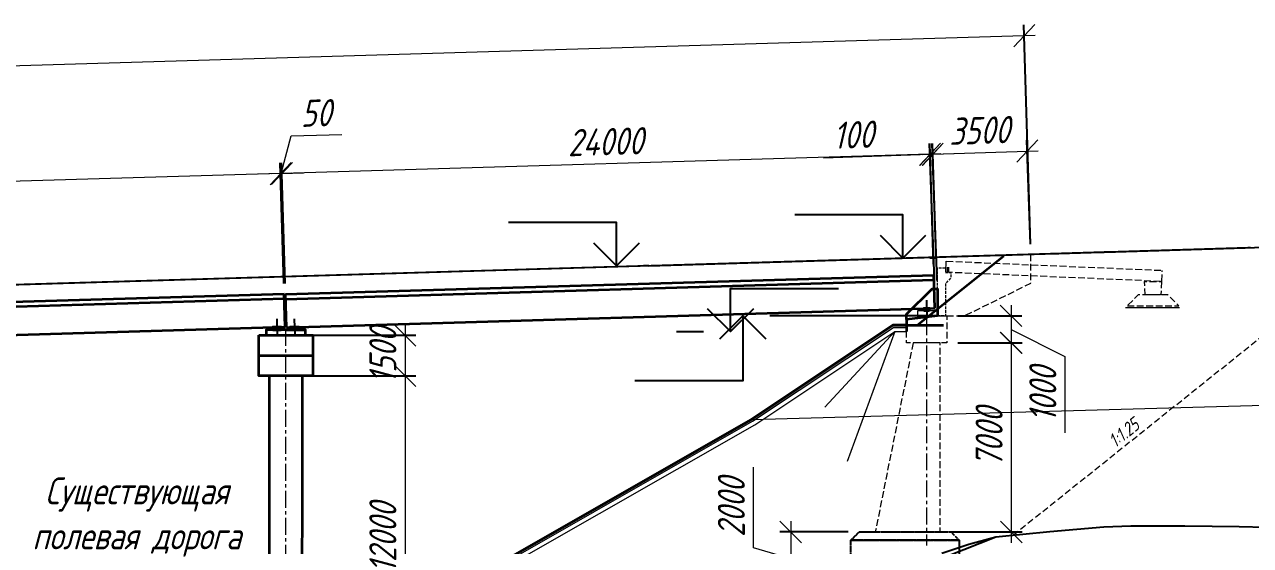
# Model space of a CAD drawing. Header units: millimetres. Extents: x 1864 to 10174863, y -4887456 to 5366151.
# Drawn here: x 6749895 to 6795262, y 11495 to 30779 of the extents above; entities that cross this region are included whole.
import ezdxf
from ezdxf.enums import TextEntityAlignment as Align

# ---------------------------------------------------------------- set-up
doc = ezdxf.new("R2018")
doc.units = ezdxf.units.MM
for name, pattern in [('DASHED', [7, 5, -2, 0]), ('HIDDEN', [9.525, 6.35, -3.175]), ('невидимая', [9.525, 6.35, -3.175]), ('осевая', [2, 1.25, -0.25, 0.25, -0.25])]:
    doc.linetypes.add(name, pattern=pattern)
for name, color, linetype, lineweight in [('(m)Невидимый контур', 4, 'HIDDEN', 18), ('04_Невидимые', 3, 'Continuous', 13), ('1-Бетон', 106, 'Continuous', 35), ('1-Примечания', 4, 'Continuous', 25), ('1-Размеры', 1, 'Continuous', 25), ('1-Текст_3', 250, 'Continuous', 25), ('ИС_TXT', 4, 'Continuous', 18), ('ИС_АРМ', 1, 'Continuous', 35), ('ИС_Основная', 7, 'Continuous', 35), ('ИС_Ось', 3, 'осевая', 18), ('ИС_Разм', 3, 'Continuous', 18), ('ИС_Размер', 3, 'Continuous', 18), ('ИС_Тонкая', 3, 'Continuous', 18), ('Размеры', 3, 'Continuous', 15)]:
    doc.layers.add(name, color=color, linetype=linetype, lineweight=lineweight)
for name, color, linetype in [('geology', 250, 'Continuous'), ('ИС_Невидимая', 4, 'невидимая'), ('Красный профиль', 1, 'Continuous'), ('Черный профиль', 3, 'Continuous')]:
    doc.layers.add(name, color=color, linetype=linetype)
doc.styles.add('0', font='isocpeur.ttf', dxfattribs={"width": 0.8, "oblique": 15})
doc.styles.add('ISOCPEUR', font='isocpeur.ttf', dxfattribs={"width": 0.8, "oblique": 15, "height": 2.5})
doc.styles.add('ISOCPEUR_', font='isocpeur.ttf', dxfattribs={"width": 0.8, "oblique": 15, "height": 250})
doc.styles.get("Standard").update_dxf_attribs({"font": 'arial.ttf'})
doc.dimstyles.new('М400нов', dxfattribs={"dimscale": 400, "dimtxt": 2.5, "dimasz": 2, "dimexe": 1, "dimexo": 1, "dimgap": 0.8, "dimtad": 1, "dimdec": 0, "dimzin": 0, "dimdsep": 46, "dimtxsty": '0', "dimblk": 'OBLIQUE', "dimcen": 0.09, "dimdle": 1, "dimclrd": 256, "dimclre": 256, "dimclrt": 256, "dimadec": 4, "dimazin": 0, "dimtfac": 1, "dimtdec": 0, "dimtmove": 1, "dimatfit": 2, "dimfxl": 1, "dimtolj": 1, "dimtzin": 0, "dimlwd": -1, "dimarcsym": 0})

# ---------------------------------------------------------------- blocks, each defined once
blk = doc.blocks.new('*U451')
blk.add_lwpolyline([(0, 0), (0, 200)])
at = {"layer": 'Defpoints'}
for points in [[(-9, 0), (-9, 200)], [(-8, 0), (-8, 200)], [(8, 0), (8, 200)], [(9, 0), (9, 200)]]:
    blk.add_lwpolyline(points, dxfattribs=at)
blk = doc.blocks.new('*U452')
at = {"layer": '1-Примечания', "linetype": 'Continuous'}
blk.add_line((0, 0), (2.5, 0), dxfattribs=at)
for points in [[(5, 0), (5, 4), (15, 4)], [(7.12, 2.12), (5, 0), (2.88, 2.12)]]:
    blk.add_lwpolyline(points, dxfattribs=at)
at = {"layer": '1-Текст_3', "lineweight": 30, "oblique": 15, "width": 0.8, "flags": 104}
blk.add_attdef('ВЫСОТА', text='', height=3, dxfattribs=at).set_placement((10.13, 6.17), align=Align.MIDDLE_CENTER)
blk.add_attdef('ПРИМЕЧАНИЕ', text='', height=3, dxfattribs=at).set_placement((10, 3.25), align=Align.TOP_CENTER)
blk = doc.blocks.new('*U443')
at = {"layer": '1-Примечания', "linetype": 'Continuous'}
blk.add_line((0, 0), (0.5, 0), dxfattribs=at)
for points in [[(3, 0), (3, 4), (13, 4)], [(5.12, 2.12), (3, 0), (0.88, 2.12)]]:
    blk.add_lwpolyline(points, dxfattribs=at)
at = {"layer": '1-Текст_3', "lineweight": 30, "oblique": 15, "width": 0.8, "flags": 104}
blk.add_attdef('ВЫСОТА', text='', height=3, dxfattribs=at).set_placement((8.13, 6.17), align=Align.MIDDLE_CENTER)
blk.add_attdef('ПРИМЕЧАНИЕ', text='', height=3, dxfattribs=at).set_placement((8, 3.25), align=Align.TOP_CENTER)
blk = doc.blocks.new('*U444')
at = {"layer": '1-Примечания', "linetype": 'Continuous'}
blk.add_line((0, 0), (0.5, 0), dxfattribs=at)
for points in [[(3, 0), (3, 4), (13, 4)], [(5.12, 2.12), (3, 0), (0.88, 2.12)]]:
    blk.add_lwpolyline(points, dxfattribs=at)
at = {"layer": '1-Текст_3', "lineweight": 30, "oblique": 15, "width": 0.8, "flags": 104}
blk.add_attdef('ВЫСОТА', text='', height=3, dxfattribs=at).set_placement((8.13, 6.17), align=Align.MIDDLE_CENTER)
blk.add_attdef('ПРИМЕЧАНИЕ', text='', height=3, dxfattribs=at).set_placement((8, 3.25), align=Align.TOP_CENTER)
blk = doc.blocks.new('*U436')
at = {"layer": '1-Примечания', "linetype": 'Continuous'}
blk.add_line((0, 0), (-15.5, 0), dxfattribs=at)
for points in [[(-18, 0), (-18, -6), (-28, -6)], [(-20.12, -2.12), (-18, 0), (-15.88, -2.12)]]:
    blk.add_lwpolyline(points, dxfattribs=at)
at = {"layer": '1-Текст_3', "lineweight": 30, "oblique": 15, "width": 0.8, "flags": 104}
blk.add_attdef('ВЫСОТА', text='', height=3, dxfattribs=at).set_placement((-23.13, -3.83), align=Align.MIDDLE_CENTER)
blk.add_attdef('ПРИМЕЧАНИЕ', text='', height=3, dxfattribs=at).set_placement((-23, -6.75), align=Align.TOP_CENTER)
blk = doc.blocks.new('_OBLIQUE')
at = {"color": 0, "linetype": 'ByBlock', "lineweight": -2}
blk.add_line((0.5, 0.5), (-0.5, -0.5), dxfattribs=at)
blk = doc.blocks.new('*D1155')
at = {"layer": 'Defpoints', "color": 0, "linetype": 'Continuous', "transparency": 16777216}
for p in [(6758563, 17778), (6760313, 5778), (6763975, 5778)]:
    blk.add_point(p, dxfattribs=at)
at = {"layer": 'ИС_Размер', "transparency": 16777216}
blk.add_line((6763975, 18178), (6763975, 5378), dxfattribs=at)
at = {"layer": 'ИС_Размер', "lineweight": -2, "transparency": 16777216}
for p, q in [((6758963, 17778), (6764375, 17778)), ((6760713, 5778), (6764375, 5778))]:
    blk.add_line(p, q, dxfattribs=at)
at = {"layer": 'ИС_Размер', "linetype": 'Continuous', "transparency": 16777216, "xscale": 800, "yscale": 800, "zscale": 800}
for p, rotation in [((6763975, 17778), 90), ((6763975, 5778), 270)]:
    blk.add_blockref('_OBLIQUE', p, dxfattribs=dict(at, rotation=rotation))
at = {"layer": 'ИС_Размер', "linetype": 'Continuous', "transparency": 16777216, "insert": (6763155, 11778), "char_height": 1000, "attachment_point": 5, "rotation": 90, "style": '0'}
blk.add_mtext('\\A1;12000', dxfattribs=at)
blk = doc.blocks.new('*D1156')
at = {"layer": 'Defpoints', "color": 0, "linetype": 'Continuous', "transparency": 16777216}
for p in [(6758563, 19278), (6758563, 17778), (6763975, 17778)]:
    blk.add_point(p, dxfattribs=at)
at = {"layer": 'ИС_Размер', "transparency": 16777216}
blk.add_line((6763975, 19678), (6763975, 17378), dxfattribs=at)
at = {"layer": 'ИС_Размер', "lineweight": -2, "transparency": 16777216}
for p, q in [((6758963, 19278), (6764375, 19278)), ((6758963, 17778), (6764375, 17778))]:
    blk.add_line(p, q, dxfattribs=at)
at = {"layer": 'ИС_Размер', "linetype": 'Continuous', "transparency": 16777216, "xscale": 800, "yscale": 800, "zscale": 800}
for p, rotation in [((6763975, 19278), 90), ((6763975, 17778), 270)]:
    blk.add_blockref('_OBLIQUE', p, dxfattribs=dict(at, rotation=rotation))
at = {"layer": 'ИС_Размер', "linetype": 'Continuous', "transparency": 16777216, "insert": (6763155, 18528), "char_height": 1000, "attachment_point": 5, "rotation": 90, "style": '0'}
blk.add_mtext('\\A1;1500', dxfattribs=at)
blk = doc.blocks.new('*D1158')
at = {"layer": 'Defpoints', "color": 0, "linetype": 'Continuous', "transparency": 16777216}
for p in [(6784028, 18995), (6783778, 11995), (6786409, 11995)]:
    blk.add_point(p, dxfattribs=at)
at = {"layer": 'ИС_Размер', "transparency": 16777216}
blk.add_line((6786409, 19395), (6786409, 11595), dxfattribs=at)
at = {"layer": 'ИС_Размер', "lineweight": -2, "transparency": 16777216}
for p, q in [((6784428, 18995), (6786809, 18995)), ((6784178, 11995), (6786809, 11995))]:
    blk.add_line(p, q, dxfattribs=at)
at = {"layer": 'ИС_Размер', "linetype": 'Continuous', "transparency": 16777216, "xscale": 800, "yscale": 800, "zscale": 800}
for p, rotation in [((6786409, 18995), 90), ((6786409, 11995), 270)]:
    blk.add_blockref('_OBLIQUE', p, dxfattribs=dict(at, rotation=rotation))
at = {"layer": 'ИС_Размер', "linetype": 'Continuous', "transparency": 16777216, "insert": (6785589, 15495), "char_height": 1000, "attachment_point": 5, "rotation": 90, "style": '0'}
blk.add_mtext('\\A1;7000', dxfattribs=at)
blk = doc.blocks.new('*D1159')
at = {"layer": 'Defpoints', "color": 0, "linetype": 'Continuous', "transparency": 16777216}
for p in [(6784027, 19995), (6784027, 18995), (6786404, 18995)]:
    blk.add_point(p, dxfattribs=at)
at = {"layer": 'ИС_Размер', "lineweight": -2, "transparency": 16777216}
for p, q in [((6784427, 19995), (6786804, 19995)), ((6784427, 18995), (6786804, 18995))]:
    blk.add_line(p, q, dxfattribs=at)
at = {"layer": 'ИС_Размер', "transparency": 16777216}
for p, q in [((6786404, 20395), (6786404, 18595)), ((6786404, 19495), (6788397, 18495)), ((6788397, 18495), (6788397, 15668))]:
    blk.add_line(p, q, dxfattribs=at)
at = {"layer": 'ИС_Размер', "linetype": 'Continuous', "transparency": 16777216, "xscale": 800, "yscale": 800, "zscale": 800}
for p, rotation in [((6786404, 19995), 90), ((6786404, 18995), 270)]:
    blk.add_blockref('_OBLIQUE', p, dxfattribs=dict(at, rotation=rotation))
at = {"layer": 'ИС_Размер', "linetype": 'Continuous', "transparency": 16777216, "insert": (6787577, 17082), "char_height": 1000, "attachment_point": 5, "rotation": 90, "style": '0'}
blk.add_mtext('\\A1;1000', dxfattribs=at)
blk = doc.blocks.new('*D1191')
at = {"layer": 'Defpoints', "color": 0, "linetype": 'Continuous', "transparency": 16777216}
for p in [(6780778, 11995), (6778251, 9995), (6780478, 9995)]:
    blk.add_point(p, dxfattribs=at)
at = {"layer": 'ИС_Размер', "transparency": 16777216}
for p, q in [((6776871, 11409), (6776871, 14397)), ((6778251, 12395), (6778251, 9595)), ((6778251, 10995), (6776871, 11409))]:
    blk.add_line(p, q, dxfattribs=at)
at = {"layer": 'ИС_Размер', "lineweight": -2, "transparency": 16777216}
for p, q in [((6780378, 11995), (6777851, 11995)), ((6780078, 9995), (6777851, 9995))]:
    blk.add_line(p, q, dxfattribs=at)
at = {"layer": 'ИС_Размер', "linetype": 'Continuous', "transparency": 16777216, "xscale": 800, "yscale": 800, "zscale": 800}
for p, rotation in [((6778251, 11995), 90), ((6778251, 9995), 270)]:
    blk.add_blockref('_OBLIQUE', p, dxfattribs=dict(at, rotation=rotation))
at = {"layer": 'ИС_Размер', "linetype": 'Continuous', "transparency": 16777216, "insert": (6776051, 12903), "char_height": 1000, "attachment_point": 5, "rotation": 90, "style": '0'}
blk.add_mtext('\\A1;2000', dxfattribs=at)
blk = doc.blocks.new('нов геол')
at = {"layer": 'geology'}
blk.add_line((8634019, 423046), (8643865, 426907), dxfattribs=at)
blk = doc.blocks.new('б24 1.23')
at = {"layer": '1-Бетон', "linetype": 'Continuous'}
for points in [[(0, 0), (6, 1230)], [(5, 1050), (24005, 940)], [(6, 1230), (24005, 1120)], [(24000, -110), (24005, 1120)], [(0, 0), (24000, -110)]]:
    blk.add_lwpolyline(points, dxfattribs=at)
at = {"layer": 'Красный профиль', "linetype": 'Continuous'}
for points in [[(301, 306), (299, -309)], [(23701, 199), (23698, -416)]]:
    blk.add_lwpolyline(points, dxfattribs=at)
blk = doc.blocks.new('*D1304')
at = {"layer": 'Defpoints', "color": 0, "transparency": 16777216}
for p in [(6735380, 24551), (6759501, 20815), (6735512, 20103)]:
    blk.add_point(p, dxfattribs=at)
at = {"layer": 'ИС_Размер', "lineweight": -2, "transparency": 16777216}
for p, q in [((6759489, 21215), (6759357, 25662)), ((6735500, 20503), (6735368, 24950))]:
    blk.add_line(p, q, dxfattribs=at)
at = {"layer": 'ИС_Размер', "transparency": 16777216}
blk.add_line((6759769, 25274), (6734980, 24539), dxfattribs=at)
at = {"layer": 'ИС_Размер', "transparency": 16777216, "xscale": 800, "yscale": 800, "zscale": 800}
for p, rotation in [((6759369, 25262), 1.69905701873815), ((6735380, 24551), 181.6990570187382)]:
    blk.add_blockref('_OBLIQUE', p, dxfattribs=dict(at, rotation=rotation))
at = {"layer": 'ИС_Размер', "transparency": 16777216, "insert": (6747350, 25726), "char_height": 1000, "attachment_point": 5, "rotation": 1.6991, "style": '0'}
blk.add_mtext('\\A1;24000', dxfattribs=at)
blk = doc.blocks.new('*D1305')
at = {"layer": 'Defpoints', "color": 0, "transparency": 16777216}
for p in [(6759369, 25262), (6759502, 20793), (6759552, 20794)]:
    blk.add_point(p, dxfattribs=at)
at = {"layer": 'ИС_Размер', "transparency": 16777216}
for p, q in [((6759394, 25263), (6759767, 26655)), ((6759767, 26655), (6761634, 26710)), ((6759369, 25262), (6758570, 25239)), ((6759419, 25264), (6759369, 25262)), ((6759419, 25264), (6759369, 25262)), ((6759419, 25264), (6760219, 25287))]:
    blk.add_line(p, q, dxfattribs=at)
at = {"layer": 'ИС_Размер', "lineweight": -2, "transparency": 16777216}
for p, q in [((6759490, 21193), (6759357, 25662)), ((6759540, 21194), (6759407, 25664))]:
    blk.add_line(p, q, dxfattribs=at)
at = {"layer": 'ИС_Размер', "transparency": 16777216, "xscale": 800, "yscale": 800, "zscale": 800}
for p, rotation in [((6759369, 25262), 1.699057018900187), ((6759419, 25264), 181.6990570189002)]:
    blk.add_blockref('_OBLIQUE', p, dxfattribs=dict(at, rotation=rotation))
at = {"layer": 'ИС_Размер', "transparency": 16777216, "insert": (6760676, 27502), "char_height": 1000, "attachment_point": 5, "rotation": 1.6991, "style": '0'}
blk.add_mtext('\\A1;50', dxfattribs=at)
blk = doc.blocks.new('*D1306')
at = {"layer": 'Defpoints', "color": 0, "transparency": 16777216}
for p in [(6759419, 25264), (6783541, 21506), (6759552, 20794)]:
    blk.add_point(p, dxfattribs=at)
at = {"layer": 'ИС_Размер', "lineweight": -2, "transparency": 16777216}
for p, q in [((6783529, 21906), (6783397, 26375)), ((6759540, 21194), (6759407, 25664))]:
    blk.add_line(p, q, dxfattribs=at)
at = {"layer": 'ИС_Размер', "transparency": 16777216}
blk.add_line((6783808, 25987), (6759019, 25252), dxfattribs=at)
at = {"layer": 'ИС_Размер', "transparency": 16777216, "xscale": 800, "yscale": 800, "zscale": 800}
for p, rotation in [((6783409, 25975), 1.699057018740309), ((6759419, 25264), 181.6990570187403)]:
    blk.add_blockref('_OBLIQUE', p, dxfattribs=dict(at, rotation=rotation))
at = {"layer": 'ИС_Размер', "transparency": 16777216, "insert": (6771390, 26439), "char_height": 1000, "attachment_point": 5, "rotation": 1.6991, "style": '0'}
blk.add_mtext('\\A1;24000', dxfattribs=at)
blk = doc.blocks.new('*D1307')
at = {"layer": 'Defpoints', "color": 0, "linetype": 'Continuous', "transparency": 16777216}
for p in [(6783502, 25978), (6783578, 20901), (6783678, 20904)]:
    blk.add_point(p, dxfattribs=at)
at = {"layer": 'ИС_Размер', "lineweight": -2, "transparency": 16777216}
for p, q in [((6783564, 21301), (6783388, 26375)), ((6783664, 21304), (6783488, 26378))]:
    blk.add_line(p, q, dxfattribs=at)
at = {"layer": 'ИС_Размер', "transparency": 16777216}
for p, q in [((6779456, 25838), (6783402, 25975)), ((6783402, 25975), (6782602, 25947)), ((6783402, 25975), (6783502, 25978)), ((6783402, 25975), (6783502, 25978)), ((6783502, 25978), (6784302, 26006))]:
    blk.add_line(p, q, dxfattribs=at)
at = {"layer": 'ИС_Размер', "linetype": 'Continuous', "transparency": 16777216, "xscale": 800, "yscale": 800, "zscale": 800}
for p, rotation in [((6783402, 25975), 1.98135603845083), ((6783502, 25978), 181.9813560384509)]:
    blk.add_blockref('_OBLIQUE', p, dxfattribs=dict(at, rotation=rotation))
at = {"layer": 'ИС_Размер', "linetype": 'Continuous', "transparency": 16777216, "insert": (6780561, 26697), "char_height": 1000, "attachment_point": 5, "rotation": 1.9814, "style": '0'}
blk.add_mtext('\\A1;100', dxfattribs=at)
blk = doc.blocks.new('*D1308')
at = {"layer": 'Defpoints', "color": 0, "linetype": 'Continuous', "transparency": 16777216}
for p in [(6787005, 26095), (6787133, 22247), (6783635, 22130)]:
    blk.add_point(p, dxfattribs=at)
at = {"layer": 'ИС_Размер', "lineweight": -2, "transparency": 16777216}
for p, q in [((6783622, 22530), (6783493, 26378)), ((6787120, 22647), (6786991, 26495))]:
    blk.add_line(p, q, dxfattribs=at)
at = {"layer": 'ИС_Размер', "transparency": 16777216}
blk.add_line((6783107, 25965), (6787405, 26108), dxfattribs=at)
at = {"layer": 'ИС_Размер', "linetype": 'Continuous', "transparency": 16777216, "xscale": 800, "yscale": 800, "zscale": 800}
for p, rotation in [((6783507, 25978), 181.9136543373647), ((6787005, 26095), 1.913654337364709)]:
    blk.add_blockref('_OBLIQUE', p, dxfattribs=dict(at, rotation=rotation))
at = {"layer": 'ИС_Размер', "linetype": 'Continuous', "transparency": 16777216, "insert": (6785228, 26856), "char_height": 1000, "attachment_point": 5, "rotation": 1.9137, "style": '0'}
blk.add_mtext('\\A1;3500', dxfattribs=at)
blk = doc.blocks.new('*D1309')
at = {"layer": 'Defpoints', "color": 0, "transparency": 16777216}
for p in [(6786891, 30367), (6787133, 22247), (6635790, 17736)]:
    blk.add_point(p, dxfattribs=at)
at = {"layer": 'ИС_Размер', "lineweight": -2, "transparency": 16777216}
for p, q in [((6787121, 22647), (6786879, 30767)), ((6635778, 18135), (6635536, 26255))]:
    blk.add_line(p, q, dxfattribs=at)
at = {"layer": 'ИС_Размер', "transparency": 16777216}
blk.add_line((6635148, 25843), (6787291, 30379), dxfattribs=at)
at = {"layer": 'ИС_Размер', "transparency": 16777216, "xscale": 800, "yscale": 800, "zscale": 800}
for p, rotation in [((6786891, 30367), 1.7075030835036), ((6635548, 25855), 181.7075030835036)]:
    blk.add_blockref('_OBLIQUE', p, dxfattribs=dict(at, rotation=rotation))
at = {"layer": 'ИС_Размер', "transparency": 16777216, "insert": (6711195, 28931), "char_height": 1000, "attachment_point": 5, "rotation": 1.7075, "style": '0'}
blk.add_mtext('\\A1;151450', dxfattribs=at)

msp = doc.modelspace()

# ---------------------------------------------------------------- linework, layer by layer
at = {"layer": '(m)Невидимый контур', "color": 3, "ltscale": 37}
msp.add_line((6786478, 11878.5), (6799982.5, 22672.2), dxfattribs=at)
at = {"color": 1}
for points in [[(6772998.7, 21851.9), (6797037.7, 22579.2)], [(6772998.7, 21851.9), (6739963.6, 20860.8)]]:
    msp.add_lwpolyline(points, dxfattribs=at)
at = {"layer": '04_Невидимые', "color": 4, "linetype": 'DASHED', "ltscale": 50, "flags": 128}
for points in [[(6783677.7, 19995.4), (6784677.7, 19995.4), (6787133.4, 21204.7), (6787133.4, 22247.2)], [(6784004.8, 22018.7), (6791987.7, 21679.4)], [(6783987.8, 21619), (6791970.8, 21279.8)], [(6791980.5, 21278.5), (6791997.5, 21679)], [(6791970.8, 21279.8), (6791970.8, 21269.8)], [(6782777.8, 18990.8), (6781378.2, 11995.4), (6783778.2, 11995.4), (6783777.6, 18995.4), (6782777.8, 18995.4)]]:
    msp.add_lwpolyline(points, dxfattribs=at)
at = {"layer": '04_Невидимые', "color": 4, "linetype": 'DASHED', "ltscale": 500, "flags": 128}
msp.add_lwpolyline([(6783987.7, 21618.2), (6784004.8, 22018.7)], dxfattribs=at)
at = {"layer": '04_Невидимые', "color": 4, "linetype": 'DASHED', "ltscale": 20, "flags": 128}
msp.add_lwpolyline([(6783677.8, 19995.4), (6783677.7, 21769.5), (6783977.2, 21769.5), (6783977.2, 21601), (6784177.7, 21601), (6784177.7, 21401), (6783977.7, 21201), (6783977.8, 19995.4)], close=True, dxfattribs=at)
at = {"layer": '04_Невидимые', "color": 4, "linetype": 'DASHED', "ltscale": 50, "flags": 128}
for points in [[(6791970.8, 21269.8), (6791946.8, 20789.7), (6791925.8, 20769.8), (6791385.8, 20769.8), (6791364.8, 20789.7), (6791340.8, 21269.8)], [(6790705.8, 20369.8), (6792605.8, 20369.8), (6792205.8, 20769.8), (6791105.8, 20769.8)], [(6782528.1, 19859), (6783677.7, 19995.4), (6784027.2, 19995.4), (6784027.2, 18995.4), (6782528.1, 18995.4)]]:
    msp.add_lwpolyline(points, close=True, dxfattribs=at)
at = {"layer": '04_Невидимые', "color": 4, "linetype": 'DASHED', "ltscale": 500, "flags": 128}
msp.add_lwpolyline([(6783677.8, 19995.4), (6782951.4, 19909.2), (6782951.4, 20195.4), (6783677.8, 20195.4)], close=True, dxfattribs=at)
at = {"layer": '1-Бетон'}
for points in [[(6783157.6, 20247.4), (6783397.6, 20247.4), (6783397.6, 20267.4), (6783157.6, 20267.4)], [(6783177.4, 20195.4), (6783377.4, 20195.4), (6783377.4, 20247.4), (6783177.4, 20247.4)], [(6759067.9, 19556.3), (6759407.9, 19556.3), (6759407.9, 19576.3), (6759067.9, 19576.3)], [(6759087.9, 19478.3), (6759387.9, 19478.3), (6759387.9, 19556.3), (6759087.9, 19556.3)], [(6759717.7, 19557.9), (6760057.7, 19557.9), (6760057.7, 19577.9), (6759717.7, 19577.9)], [(6759737.7, 19557.9), (6760037.7, 19557.9), (6760037.7, 19478.3), (6759737.7, 19478.3)], [(6758563.1, 19277.8), (6760563.2, 19277.8), (6760563.2, 17777.8), (6758563.1, 17777.8)]]:
    msp.add_lwpolyline(points, close=True, dxfattribs=at)
at = {"layer": '1-Бетон', "color": 1}
msp.add_lwpolyline([(6782528.1, 19649.3), (6782028.1, 19649.3), (6776797.2, 16162.1), (6759128.5, 6065.7)], dxfattribs=at)
at = {"layer": '1-Бетон'}
for points in [[(6759587.9, 19478.3), (6758838.2, 19478.3), (6758838.2, 19277.8), (6760287.8, 19277.8), (6760287.8, 19277.8)], [(6760287.8, 19277.8), (6760287.8, 19478.3), (6759587.6, 19478.3), (6759587.9, 19478.3)], [(6759587.9, 19478.3), (6760287.8, 19478.3)], [(6758563.1, 18527.8), (6760563.2, 18527.8)], [(6758563.2, 18527.8), (6760563.2, 18527.8)], [(6760163.1, 17777.8), (6760162.6, 5777.8), (6758962.6, 5777.8), (6758963.1, 17777.8)]]:
    msp.add_lwpolyline(points, dxfattribs=at)
at = {"layer": 'ИС_TXT', "color": 5, "ltscale": 0.05}
msp.add_line((6790636.4, 20306.3, 999), (6792636.4, 20306.3, 999), dxfattribs=at)
at = {"layer": 'ИС_Невидимая', "ltscale": 0.3}
for points in [[(6784478, 11695.4), (6780478, 11695.4), (6780777.9, 11995.4), (6784178.5, 11995.4)], [(6784478, 9995.4), (6780478, 9995.4), (6780478, 11695.4), (6784478, 11695.4)]]:
    msp.add_lwpolyline(points, close=True, dxfattribs=at)
at = {"layer": 'ИС_Основная'}
for p, q in [((6782923.2, 19646.9), (6786133.9, 22215.4)), ((6782528.1, 19854.4), (6782528.1, 19419.3))]:
    msp.add_line(p, q, dxfattribs=at)
msp.add_lwpolyline([(6783677.8, 19995.4), (6782528.3, 19859), (6782528.2, 20054.4), (6783477.7, 20990.8), (6783677.7, 20990.8)], close=True, dxfattribs=at)
msp.add_lwpolyline([(6759128.5, 6065.7), (6776797.2, 16162.1), (6782028.1, 19649.3), (6783905, 19649.3)], dxfattribs=at)
at = {"layer": 'ИС_Ось'}
for points in [[(6783277.8, 20360.4), (6783277.8, 20155.2)], [(6759237.8, 19676.5), (6759237.8, 19471.3)]]:
    msp.add_lwpolyline(points, dxfattribs=at)
at = {"layer": 'ИС_Ось', "ltscale": 500}
for points in [[(6759562.4, 1890.6), (6759563.2, 19515.6)], [(6783278.1, 19902.3), (6783277.8, 11495.3)]]:
    msp.add_lwpolyline(points, dxfattribs=at)
at = {"layer": 'ИС_Ось', "ltscale": 10}
msp.add_lwpolyline([(6759887.9, 19662), (6759887.9, 19538.7)], dxfattribs=at)
at = {"layer": 'ИС_Тонкая'}
for q in [(6779512.5, 16618.8), (6780334.6, 14602.9)]:
    msp.add_line((6782097.7, 19419.3), q, dxfattribs=at)
for points in [[(6759287.4, 6064.4), (6776839.3, 16094), (6782052.3, 19569.3), (6782528.1, 19569.3)], [(6759585.5, 6061.9), (6776918.2, 15966.3), (6782097.7, 19419.3), (6782528.1, 19419.3)], [(6776797.2, 16162.1), (6819155.7, 17347.7)]]:
    msp.add_lwpolyline(points, dxfattribs=at)
at = {"layer": 'Красный профиль', "linetype": 'Continuous', "flags": 128}
msp.add_lwpolyline([(6632271.5, 17630.1), (6787866.7, 22297.9), (6787966.6, 22300.9), (6788066.6, 22303.9), (6788166.6, 22306.9), (6788266.5, 22309.9), (6788366.5, 22312.9), (6788466.5, 22315.9), (6788566.4, 22318.9), (6788666.4, 22322), (6788766.4, 22325), (6788838.6, 22327.1), (6788866.3, 22328), (6788966.3, 22331), (6789066.3, 22334), (6789166.2, 22337), (6789266.2, 22340), (6789366.1, 22343.1), (6789466.1, 22346.1), (6789566.1, 22349.1), (6789666, 22352.1), (6789766, 22355.2), (6789838.6, 22357.4), (6789866, 22358.2), (6789965.9, 22361.2), (6790065.9, 22364.2), (6790165.9, 22367.3), (6790265.8, 22370.3), (6790365.8, 22373.3), (6790465.8, 22376.4), (6790565.7, 22379.4), (6790665.7, 22382.5), (6790765.7, 22385.5), (6790838.6, 22387.7), (6790865.6, 22388.5), (6790965.6, 22391.6), (6791065.6, 22394.6), (6791165.5, 22397.7), (6791265.5, 22400.7), (6791365.5, 22403.8), (6791465.4, 22406.8), (6791565.4, 22409.9), (6791665.3, 22412.9), (6791765.3, 22416), (6791838.6, 22418.2), (6791865.3, 22419), (6791965.2, 22422.1), (6792065.2, 22425.2), (6792165.2, 22428.2), (6792265.1, 22431.3), (6792365.1, 22434.4), (6792465.1, 22437.4), (6792565, 22440.5), (6792665, 22443.6), (6792765, 22446.6), (6792838.6, 22448.9), (6792864.9, 22449.7), (6792964.9, 22452.8), (6793064.9, 22455.8), (6793164.8, 22458.9), (6793264.8, 22462), (6793364.8, 22465.1), (6793464.7, 22468.2), (6793564.7, 22471.2), (6793664.7, 22474.3), (6793764.6, 22477.4), (6793838.6, 22479.7), (6793864.6, 22480.5), (6793964.6, 22483.6), (6794064.5, 22486.7), (6794164.5, 22489.8), (6794264.4, 22492.9), (6794364.4, 22496), (6794464.4, 22499.1), (6794564.3, 22502.1), (6794664.3, 22505.2), (6794764.3, 22508.3), (6794838.6, 22510.6), (6794864.2, 22511.4), (6794964.2, 22514.5), (6795064.2, 22517.7), (6795164.1, 22520.8), (6795264.1, 22523.9)], dxfattribs=at)
at = {"layer": 'Черный профиль', "linetype": 'Continuous', "flags": 128}
msp.add_lwpolyline([(6783838.6, 11209.8), (6784838.6, 11541.6), (6785838.6, 11810.2), (6786838.6, 11917), (6787838.6, 12008.2), (6788838.6, 12097.9), (6789838.6, 12185.6), (6790838.6, 12223), (6791838.6, 12221.7), (6792838.6, 12219.5), (6793838.6, 12209.4), (6794838.6, 12194), (6795838.6, 12173)], dxfattribs=at)

# ---------------------------------------------------------------- block references
at = {"layer": '1-Бетон', "rotation": 1.961774794791721}
for p in [(6759588.2, 19564.7), (6735548.2, 18873.6)]:
    msp.add_blockref('б24 1.23', p, dxfattribs=at)
at = {"layer": '1-Размеры', "transparency": 33554687}
ref = msp.add_blockref('*U444', (6783600.8, 22135.5), dxfattribs=dict(at, xscale=-399.9999999999999, yscale=399.9999999999999, zscale=399.9999999999999, rotation=359.999718071565))
lines = msp.add_mtext('\\W0.8000;22.14', dxfattribs={"layer": '1-Текст_3', "insert": (6780350.2, 24602.5), "char_height": 2.5, "attachment_point": 1, "rotation": 359.99972, "bg_fill": 3, "box_fill_scale": 1, "bg_fill_color": 256, "bg_fill_transparency": 0})
ref.add_attrib('ВЫСОТА', '', (6780350.2, 24602.5)).embed_mtext(lines)
lines = msp.add_mtext('\\W0.8000;', dxfattribs={"layer": '1-Текст_3', "insert": (6780400.8, 23435.5), "char_height": 2.5, "attachment_point": 1, "rotation": 359.99972, "bg_fill": 3, "box_fill_scale": 1, "bg_fill_color": 256, "bg_fill_transparency": 0})
ref.add_attrib('ПРИМЕЧАНИЕ', '', (6780400.8, 23435.5)).embed_mtext(lines)
ref = msp.add_blockref('*U443', (6772998.7, 21851.9), dxfattribs=dict(at, xscale=-399.9999999999999, yscale=399.9999999999999, zscale=399.9999999999999, rotation=359.999718071565))
lines = msp.add_mtext('\\W0.8000;21.85', dxfattribs={"layer": '1-Текст_3', "insert": (6769748, 24318.8), "char_height": 2.5, "attachment_point": 1, "rotation": 359.99972, "bg_fill": 3, "box_fill_scale": 1, "bg_fill_color": 256, "bg_fill_transparency": 0})
ref.add_attrib('ВЫСОТА', '', (6769748, 24318.8)).embed_mtext(lines)
lines = msp.add_mtext('\\W0.8000;', dxfattribs={"layer": '1-Текст_3', "insert": (6769798.7, 23151.9), "char_height": 2.5, "attachment_point": 1, "rotation": 359.99972, "bg_fill": 3, "box_fill_scale": 1, "bg_fill_color": 256, "bg_fill_transparency": 0})
ref.add_attrib('ПРИМЕЧАНИЕ', '', (6769798.7, 23151.9)).embed_mtext(lines)
ref = msp.add_blockref('*U452', (6774020.8, 19409.8), dxfattribs=dict(at, xscale=399.9999999999998, yscale=399.9999999999998, zscale=399.9999999999998, rotation=0.0002819284350356197))
lines = msp.add_mtext('\\W0.8000;19.41', dxfattribs={"layer": '1-Текст_3', "insert": (6778071.5, 21876.7), "char_height": 2.5, "attachment_point": 1, "rotation": 0.00028, "bg_fill": 3, "box_fill_scale": 1, "bg_fill_color": 256, "bg_fill_transparency": 0})
ref.add_attrib('ВЫСОТА', '', (6778071.5, 21876.7)).embed_mtext(lines)
lines = msp.add_mtext('\\W0.8000;', dxfattribs={"layer": '1-Текст_3', "insert": (6778020.8, 20709.8), "char_height": 2.5, "attachment_point": 1, "rotation": 0.00028, "bg_fill": 3, "box_fill_scale": 1, "bg_fill_color": 256, "bg_fill_transparency": 0})
ref.add_attrib('ПРИМЕЧАНИЕ', '', (6778020.8, 20709.8)).embed_mtext(lines)
ref = msp.add_blockref('*U436', (6783677.7, 19995.4), dxfattribs=dict(at, xscale=399.9999999999998, yscale=399.9999999999998, zscale=399.9999999999998, rotation=0.0002819284350356193))
lines = msp.add_mtext('\\W0.8000;20.00', dxfattribs={"layer": '1-Текст_3', "insert": (6774427, 18462.3), "char_height": 2.5, "attachment_point": 1, "rotation": 0.00028, "bg_fill": 3, "box_fill_scale": 1, "bg_fill_color": 256, "bg_fill_transparency": 0})
ref.add_attrib('ВЫСОТА', '', (6774427, 18462.3)).embed_mtext(lines)
lines = msp.add_mtext('\\W0.8000;', dxfattribs={"layer": '1-Текст_3', "insert": (6774477.7, 17295.4), "char_height": 2.5, "attachment_point": 1, "rotation": 0.00028, "bg_fill": 3, "box_fill_scale": 1, "bg_fill_color": 256, "bg_fill_transparency": 0})
ref.add_attrib('ПРИМЕЧАНИЕ', '', (6774477.7, 17295.4)).embed_mtext(lines)
at = {"layer": 'ИС_АРМ'}
msp.add_blockref('*U451', (6784076.3, 21601), dxfattribs=at)

# ---------------------------------------------------------------- texts
at = {"layer": 'ИС_Разм', "insert": (6754049, 12548.9), "char_height": 2000, "width": 9944.973, "attachment_point": 5, "style": 'ISOCPEUR'}
msp.add_mtext('{\\H0.5x;Существующая полевая дорога}', dxfattribs=at)
at = {"layer": 'Размеры', "color": 3, "insert": (6789944.8, 15481.1), "char_height": 500, "attachment_point": 1, "rotation": 38.89437, "style": 'ISOCPEUR_'}
msp.add_mtext('1:1.25', dxfattribs=at)

# ---------------------------------------------------------------- dimensions: what is measured, and where the dimension line sits
at = {"layer": 'ИС_Размер'}
dim = msp.add_aligned_dim(p1=(6635790.1, 17735.6), p2=(6787133.4, 22247.2), distance=8123.4, text='151450', dimstyle='М400нов', dxfattribs=at)
dim.commit()
dim.dimension.update_dxf_attribs({"geometry": '*D1309', "text_midpoint": (6711195.2, 28930.8)})
for p1, p2, distance, picture, middle in [((6759551.7, 20794.2), (6759501.8, 20792.7), -4471.5, '*D1305', (6760062.7, 27483.8)), ((6783541.2, 21505.8), (6759551.7, 20794.2), -4471.5, '*D1306', (6771389.6, 26439.2)), ((6759501.2, 20814.7), (6735511.7, 20103.1), -4449.5, '*D1304', (6747350.2, 25726.1))]:
    dim = msp.add_aligned_dim(p1=p1, p2=p2, distance=distance, dimstyle='М400нов', dxfattribs=at)
    dim.commit()
    dim.dimension.update_dxf_attribs({"geometry": picture, "text_midpoint": middle})
at = {"layer": 'ИС_Размер', "linetype": 'Continuous'}
dim = msp.add_linear_dim(base=(6783502.2, 25978.2), p1=(6783577.5, 20900.8), p2=(6783677.7, 20904.2), angle=1.98136, dimstyle='М400нов', override={"dimrnd": 10}, dxfattribs=at)
dim.commit()
dim.dimension.update_dxf_attribs({"geometry": '*D1307', "text_midpoint": (6780573.6, 26344.5), "dimtype": 161})
dim = msp.add_aligned_dim(p1=(6783635.3, 22130.3), p2=(6787133.4, 22247.2), distance=3850.1, dimstyle='М400нов', dxfattribs=at)
dim.commit()
dim.dimension.update_dxf_attribs({"geometry": '*D1308', "text_midpoint": (6785228.4, 26856.2)})
for base, p1, p2, picture, middle in [((6763974.8, 17777.8), (6758563.1, 19277.8), (6758563.1, 17777.8), '*D1156', (6763974.8, 18527.8)), ((6786403.6, 18995.4), (6784027.2, 19995.4), (6784027.2, 18995.4), '*D1159', (6788397.3, 18175.5))]:
    dim = msp.add_linear_dim(base=base, p1=p1, p2=p2, angle=90, dimstyle='М400нов', dxfattribs=at)
    dim.commit()
    dim.dimension.update_dxf_attribs({"geometry": picture, "text_midpoint": middle, "dimtype": 160})
for base, p1, p2, picture, middle in [((6786408.8, 11995.4), (6784028, 18995.4), (6783778.2, 11995.4), '*D1158', (6785588.8, 15495.4)), ((6763974.8, 5777.9), (6758563.1, 17777.8), (6760312.6, 5777.9), '*D1155', (6763154.8, 11777.9)), ((6778251, 9995.4), (6780777.9, 11995.4), (6780478, 9995.4), '*D1191', (6776051, 11729.4))]:
    dim = msp.add_linear_dim(base=base, p1=p1, p2=p2, angle=90, dimstyle='М400нов', dxfattribs=at)
    dim.commit()
    dim.dimension.update_dxf_attribs({"geometry": picture, "text_midpoint": middle})

# ---------------------------------------------------------------- next in the draw order: block references
at = {"layer": '1-Бетон'}
msp.add_blockref('нов геол', (-1858025.3, -415097.2), dxfattribs=at)

doc.saveas('drawing.dxf')
